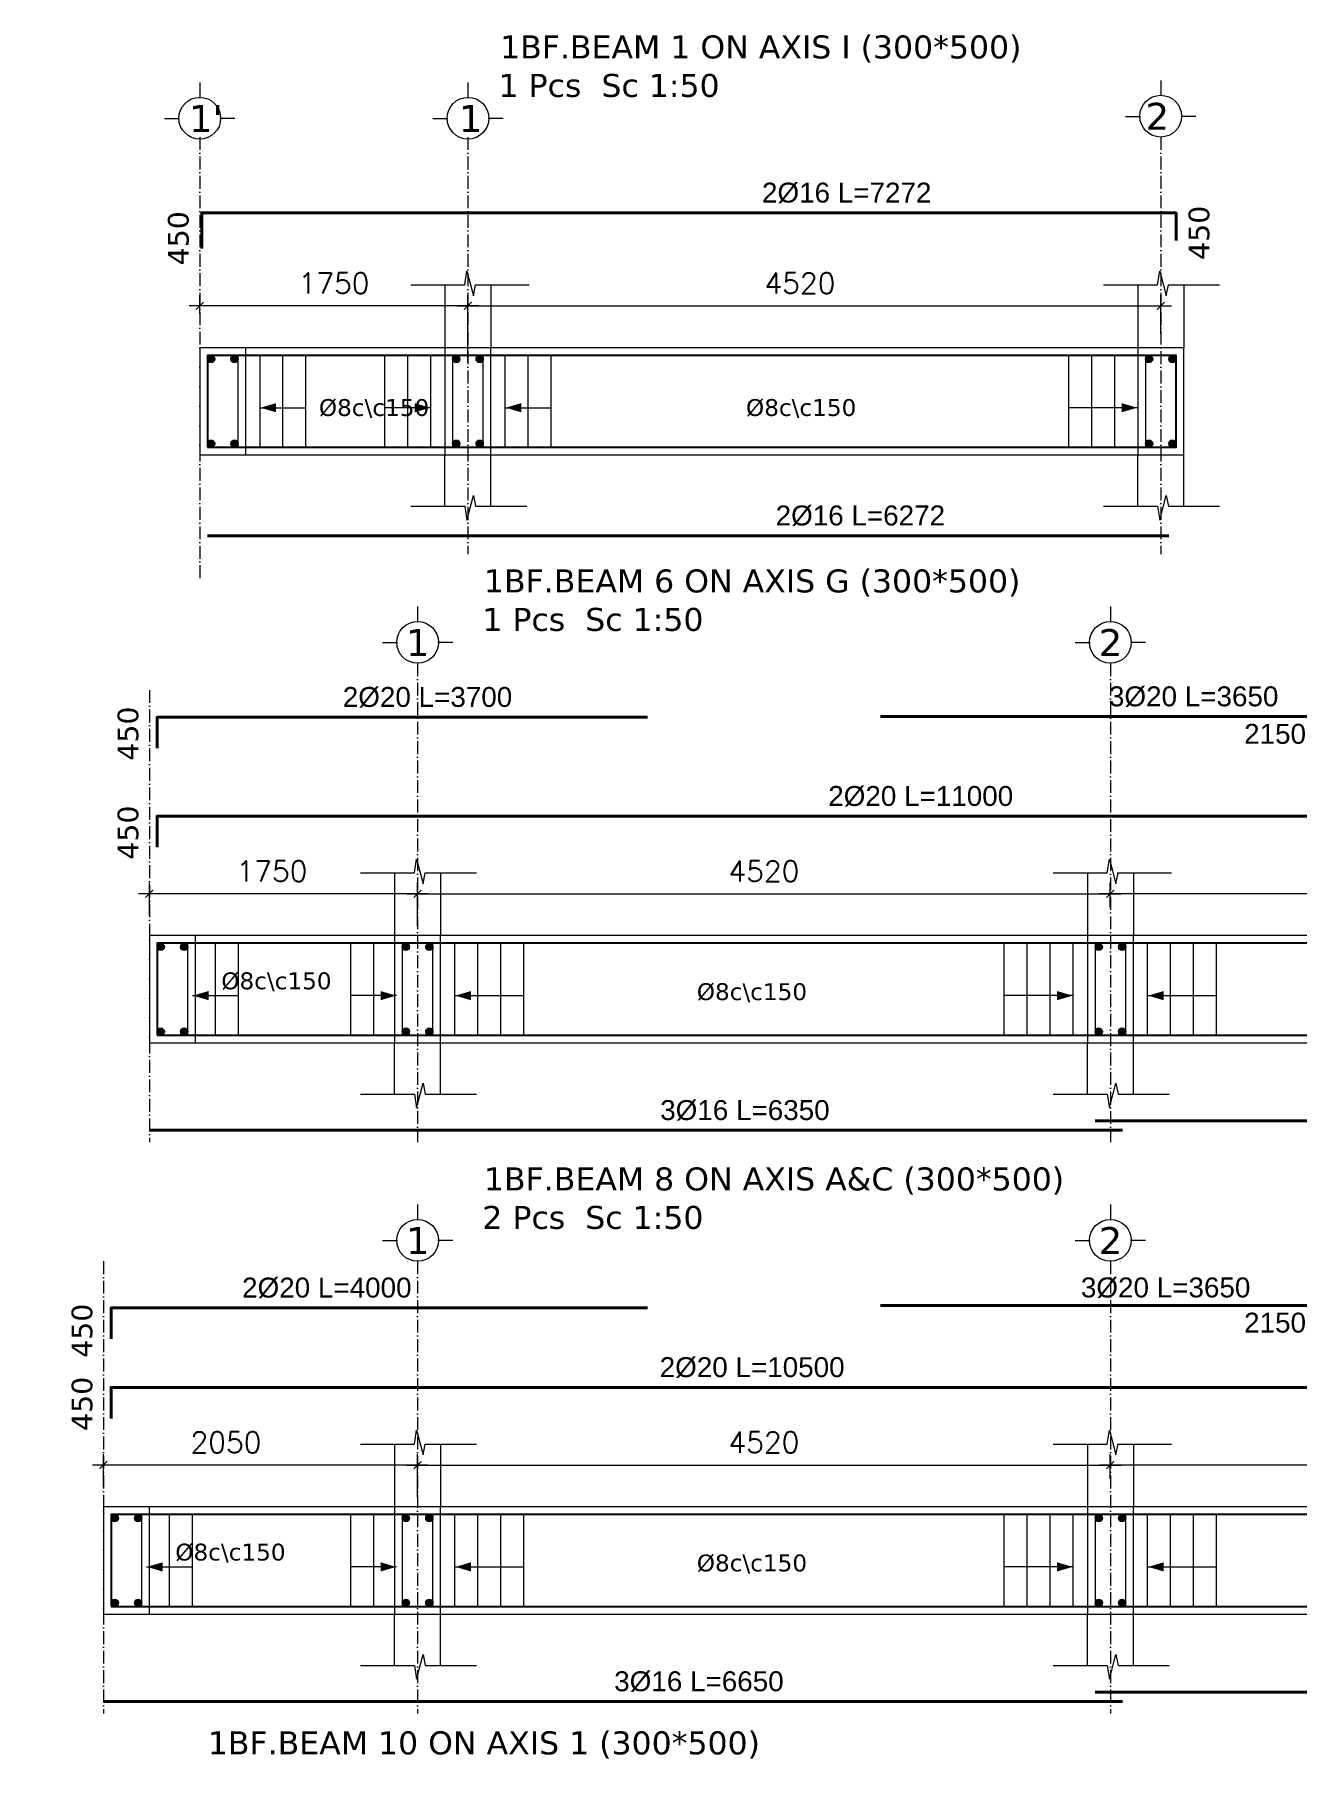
# Model space of a CAD drawing. Header units: inches. Extents: x -17020 to 43805, y -10194 to 123061.
# Drawn here: x -5502 to -4678, y 113195 to 114320 of the extents above; entities that cross this region are included whole.
import ezdxf

# ---------------------------------------------------------------- set-up
doc = ezdxf.new("R2010")
doc.units = ezdxf.units.IN
doc.header["$LTSCALE"] = 0.7
doc.header["$MEASUREMENT"] = 0
doc.linetypes.add('ACAD_ISO10W100', pattern=[18, 12, -3, 0, -3])
doc.layers.get('0').update_dxf_attribs({"lineweight": 13})
doc.layers.get('Defpoints').update_dxf_attribs({"lineweight": 5})
for name, color, linetype, lineweight in [('axis', 254, 'ACAD_ISO10W100', 9), ('BEAM FRAME', 5, 'Continuous', 18), ('COLUMN', 4, 'Continuous', 20), ('elevline', 30, 'Continuous', 20), ('FRAME 070', 5, 'Continuous', 60), ('hatch', 9, 'Continuous', 9), ('renforcment', 141, 'Continuous', 40), ('tex', 3, 'Continuous', 25), ('TEXT', 3, 'Continuous', 25), ('top rein. extension', 50, 'Continuous', 20), ('top renforcment', 7, 'Continuous', 40)]:
    doc.layers.add(name, color=color, linetype=linetype, lineweight=lineweight)
doc.styles.add('100', font='romans.shx', dxfattribs={"height": 13.5})
doc.styles.add('romanc', font='verdana.ttf', dxfattribs={"height": 250})
doc.styles.get("Standard").update_dxf_attribs({"font": 'arial.ttf', "height": 13})
doc.dimstyles.new('100', dxfattribs={"dimtxt": 13.5, "dimasz": 5, "dimexe": 7, "dimexo": 7, "dimgap": 8, "dimtad": 1, "dimdec": 0, "dimlfac": 10, "dimzin": 4, "dimdsep": 46, "dimtxsty": '100', "dimblk": 'ARCHTICK', "dimcen": 0.09, "dimdle": 7, "dimclrd": 1, "dimclre": 8, "dimclrt": 2, "dimadec": 0, "dimazin": 1, "dimtfac": 1, "dimtdec": 0, "dimtix": 1, "dimtofl": 0, "dimtmove": 0, "dimatfit": 3, "dimldrblk": 'ARCHTICK', "dimfxl": 0.18, "dimtolj": 1, "dimtzin": 0, "dimlwd": -1, "dimlwe": -1, "dimarcsym": 0})
doc.dimstyles.get("Standard").update_dxf_attribs({"dimtxt": 13, "dimasz": 5, "dimexe": 0.18, "dimexo": 0.0625, "dimgap": 6, "dimtad": 1, "dimdec": 0, "dimlfac": 10, "dimzin": 0, "dimdsep": 46, "dimtxsty": 'Standard', "dimblk": 'ARCHTICK', "dimcen": 0.09, "dimse1": 1, "dimse2": 1, "dimclrd": 1, "dimclre": 7, "dimclrt": 3, "dimadec": 0, "dimazin": 0, "dimtfac": 1, "dimtdec": 0, "dimtix": 1, "dimtofl": 0, "dimtmove": 0, "dimatfit": 3, "dimldrblk": 'ARCHTICK', "dimfxl": 1, "dimtolj": 1, "dimtzin": 0, "dimarcsym": 0})

# ---------------------------------------------------------------- blocks, each defined once
blk = doc.blocks.new('_ArchTick')
at = {"color": 0, "linetype": 'ByBlock', "lineweight": 0, "const_width": 0.15}
blk.add_lwpolyline([(-0.5, -0.5), (0.5, 0.5)], dxfattribs=at)
blk = doc.blocks.new('*D1493')
at = {"color": 1, "transparency": 16777216}
blk.add_line((-5226.5, 114142.7), (-4760.5, 114142.7), dxfattribs=at)
at = {"color": 8, "transparency": 16777216}
for p, q in [((-5219.5, 114106.1), (-5219.5, 114149.7)), ((-4767.5, 114124.5), (-4767.5, 114149.7))]:
    blk.add_line(p, q, dxfattribs=at)
at = {"layer": 'Defpoints', "color": 0, "transparency": 16777216}
for p in [(-4767.5, 114142.7), (-4767.5, 114117.5), (-5219.5, 114099.1)]:
    blk.add_point(p, dxfattribs=at)
at = {"color": 1, "transparency": 16777216, "xscale": 5, "yscale": 5, "zscale": 5, "rotation": 180}
blk.add_blockref('_ArchTick', (-5219.5, 114142.7), dxfattribs=at)
at = {"color": 1, "transparency": 16777216, "xscale": 5, "yscale": 5, "zscale": 5}
blk.add_blockref('_ArchTick', (-4767.5, 114142.7), dxfattribs=at)
at = {"color": 2, "transparency": 16777216, "insert": (-5002.9, 114157.4), "char_height": 13.5, "attachment_point": 5, "style": '100'}
blk.add_mtext('\\A1;4520', dxfattribs=at)
blk = doc.blocks.new('*D1494')
at = {"layer": 'Defpoints', "color": 0, "transparency": 16777216}
for p in [(-5389.5, 113992.7, -13870.6), (-4762.3, 113992.7, -37318.8), (-4762.3, 113992.7)]:
    blk.add_point(p, dxfattribs=at)
at = {"layer": 'TEXT', "color": 3, "transparency": 16777216, "insert": (-4963.5, 114005.7), "char_height": 13, "attachment_point": 5}
blk.add_mtext('\\A1;2%%C16 L=6272', dxfattribs=at)
blk = doc.blocks.new('*D1495')
at = {"layer": 'Defpoints', "color": 0, "transparency": 16777216}
for p in [(-5439.5, 114203.3, 46.4), (-5439.5, 114203.3), (-4712.3, 114203.3, -440.4)]:
    blk.add_point(p, dxfattribs=at)
at = {"layer": 'TEXT', "color": 3, "transparency": 16777216, "insert": (-4972.4, 114216.3), "char_height": 13, "attachment_point": 5}
blk.add_mtext('\\A1;2%%C16 L=7272', dxfattribs=at)
blk = doc.blocks.new('*D1496')
at = {"color": 1, "transparency": 16777216}
blk.add_line((-5212.5, 114142.7), (-5401.5, 114142.7), dxfattribs=at)
at = {"color": 8, "transparency": 16777216}
for p, q in [((-5394.5, 114137.6), (-5394.5, 114149.7)), ((-5219.5, 114106.1), (-5219.5, 114149.7))]:
    blk.add_line(p, q, dxfattribs=at)
at = {"layer": 'Defpoints', "color": 0, "transparency": 16777216}
for p in [(-5394.5, 114142.7), (-5394.5, 114130.6), (-5219.5, 114099.1)]:
    blk.add_point(p, dxfattribs=at)
at = {"color": 1, "transparency": 16777216, "xscale": 5, "yscale": 5, "zscale": 5, "rotation": 180}
blk.add_blockref('_ArchTick', (-5394.5, 114142.7), dxfattribs=at)
at = {"color": 1, "transparency": 16777216, "xscale": 5, "yscale": 5, "zscale": 5}
blk.add_blockref('_ArchTick', (-5219.5, 114142.7), dxfattribs=at)
at = {"color": 2, "transparency": 16777216, "insert": (-5306.9, 114157.4), "char_height": 13.5, "attachment_point": 5, "style": '100'}
blk.add_mtext('\\A1;1750', dxfattribs=at)
blk = doc.blocks.new('*D1497')
at = {"layer": 'Defpoints', "color": 0, "transparency": 16777216}
for p in [(-5472.4, 113809.7, -218.4), (-5472.4, 113809.7), (-4372.4, 113809.7, -167.8)]:
    blk.add_point(p, dxfattribs=at)
at = {"layer": 'TEXT', "color": 3, "transparency": 16777216, "insert": (-4924.1, 113822.7), "char_height": 13, "attachment_point": 5}
blk.add_mtext('\\A1;2%%C20 L=11000', dxfattribs=at)
blk = doc.blocks.new('*D1500')
at = {"color": 1, "transparency": 16777216}
blk.add_line((-4153.4, 113759.2), (-4807.4, 113759.2), dxfattribs=at)
at = {"color": 8, "transparency": 16777216}
for p, q in [((-4800.4, 113750.2), (-4800.4, 113766.2)), ((-4160.4, 113752.6), (-4160.4, 113766.2))]:
    blk.add_line(p, q, dxfattribs=at)
at = {"layer": 'Defpoints', "color": 0, "transparency": 16777216}
for p in [(-4800.4, 113759.2), (-4800.4, 113743.2), (-4160.4, 113745.6)]:
    blk.add_point(p, dxfattribs=at)
at = {"color": 1, "transparency": 16777216, "xscale": 5, "yscale": 5, "zscale": 5, "rotation": 180}
blk.add_blockref('_ArchTick', (-4800.4, 113759.2), dxfattribs=at)
at = {"color": 1, "transparency": 16777216, "xscale": 5, "yscale": 5, "zscale": 5}
blk.add_blockref('_ArchTick', (-4160.4, 113759.2), dxfattribs=at)
at = {"color": 2, "transparency": 16777216, "insert": (-4480.4, 113773.9), "char_height": 13.5, "attachment_point": 5, "style": '100'}
blk.add_mtext('\\A1;6400', dxfattribs=at)
blk = doc.blocks.new('*D1501')
at = {"color": 1, "transparency": 16777216}
blk.add_line((-5259.4, 113759.2), (-4793.4, 113759.2), dxfattribs=at)
at = {"color": 8, "transparency": 16777216}
for p, q in [((-5252.4, 113738), (-5252.4, 113766.2)), ((-4800.4, 113750.2), (-4800.4, 113766.2))]:
    blk.add_line(p, q, dxfattribs=at)
at = {"layer": 'Defpoints', "color": 0, "transparency": 16777216}
for p in [(-4800.4, 113759.2), (-4800.4, 113743.2), (-5252.4, 113731)]:
    blk.add_point(p, dxfattribs=at)
at = {"color": 1, "transparency": 16777216, "xscale": 5, "yscale": 5, "zscale": 5, "rotation": 180}
blk.add_blockref('_ArchTick', (-5252.4, 113759.2), dxfattribs=at)
at = {"color": 1, "transparency": 16777216, "xscale": 5, "yscale": 5, "zscale": 5}
blk.add_blockref('_ArchTick', (-4800.4, 113759.2), dxfattribs=at)
at = {"color": 2, "transparency": 16777216, "insert": (-5026.4, 113773.9), "char_height": 13.5, "attachment_point": 5, "style": '100'}
blk.add_mtext('\\A1;4520', dxfattribs=at)
blk = doc.blocks.new('*D1502')
at = {"layer": 'Defpoints', "color": 0, "transparency": 16777216}
for p in [(-5427.4, 113604.8, -13652.7), (-4792.4, 113604.8, -37100.9), (-4792.4, 113604.8)]:
    blk.add_point(p, dxfattribs=at)
at = {"layer": 'TEXT', "color": 3, "transparency": 16777216, "insert": (-5038.8, 113617.8), "char_height": 13, "attachment_point": 5}
blk.add_mtext('\\A1;3%%C16 L=6350', dxfattribs=at)
blk = doc.blocks.new('*D1503')
at = {"layer": 'Defpoints', "color": 0, "transparency": 16777216}
for p in [(-4810.4, 113611, -13652.7), (-4150.4, 113611, -37100.9), (-4150.4, 113611)]:
    blk.add_point(p, dxfattribs=at)
at = {"layer": 'TEXT', "color": 3, "transparency": 16777216, "insert": (-4463, 113624), "char_height": 13, "attachment_point": 5}
blk.add_mtext('\\A1;3%%C16 L=6600', dxfattribs=at)
blk = doc.blocks.new('*D1505')
at = {"color": 1, "transparency": 16777216}
blk.add_line((-5245.4, 113759.2), (-5434.4, 113759.2), dxfattribs=at)
at = {"color": 8, "transparency": 16777216}
for p, q in [((-5427.4, 113744.8), (-5427.4, 113766.2)), ((-5252.4, 113738), (-5252.4, 113766.2))]:
    blk.add_line(p, q, dxfattribs=at)
at = {"layer": 'Defpoints', "color": 0, "transparency": 16777216}
for p in [(-5427.4, 113759.2), (-5427.4, 113737.8), (-5252.4, 113731)]:
    blk.add_point(p, dxfattribs=at)
at = {"color": 1, "transparency": 16777216, "xscale": 5, "yscale": 5, "zscale": 5, "rotation": 180}
blk.add_blockref('_ArchTick', (-5427.4, 113759.2), dxfattribs=at)
at = {"color": 1, "transparency": 16777216, "xscale": 5, "yscale": 5, "zscale": 5}
blk.add_blockref('_ArchTick', (-5252.4, 113759.2), dxfattribs=at)
at = {"color": 2, "transparency": 16777216, "insert": (-5347.4, 113773.9), "char_height": 13.5, "attachment_point": 5, "style": '100'}
blk.add_mtext('\\A1;1750', dxfattribs=at)
blk = doc.blocks.new('*D1508')
at = {"layer": 'Defpoints', "color": 0, "transparency": 16777216}
for p in [(-4950.4, 113874.7, -203.1), (-4950.4, 113874.7), (-4585.4, 113874.7, -189.9)]:
    blk.add_point(p, dxfattribs=at)
at = {"layer": 'TEXT', "color": 3, "transparency": 16777216, "insert": (-4746, 113887.7), "char_height": 13, "attachment_point": 5}
blk.add_mtext('\\A1;3%%C20 L=3650', dxfattribs=at)
blk = doc.blocks.new('*D1509')
at = {"layer": 'Defpoints', "color": 0, "transparency": 16777216}
for p in [(-4800.4, 113873.2), (-4585.4, 113873.2), (-4585.4, 113850.8)]:
    blk.add_point(p, dxfattribs=at)
at = {"layer": 'TEXT', "color": 3, "transparency": 16777216, "insert": (-4692.9, 113863.4), "char_height": 13, "attachment_point": 5}
blk.add_mtext('\\A1;2150', dxfattribs=at)
blk = doc.blocks.new('*D1514')
at = {"layer": 'Defpoints', "color": 0, "transparency": 16777216}
for p in [(-5472.4, 113874.3, -218.4), (-5472.4, 113874.3), (-5102.4, 113874.3, -200.8)]:
    blk.add_point(p, dxfattribs=at)
at = {"layer": 'TEXT', "color": 3, "transparency": 16777216, "insert": (-5245.9, 113887.3), "char_height": 13, "attachment_point": 5}
blk.add_mtext('\\A1;2%%C20 L=3700', dxfattribs=at)
blk = doc.blocks.new('*D1526')
at = {"layer": 'Defpoints', "color": 0, "transparency": 16777216}
for p in [(-5502.4, 113437.1, -218.4), (-5502.4, 113437.1), (-4452.4, 113437.1, -167.8)]:
    blk.add_point(p, dxfattribs=at)
at = {"layer": 'TEXT', "color": 3, "transparency": 16777216, "insert": (-5034.1, 113450.1), "char_height": 13, "attachment_point": 5}
blk.add_mtext('\\A1;2%%C20 L=10500', dxfattribs=at)
blk = doc.blocks.new('*D1529')
at = {"color": 8, "transparency": 16777216}
for p, q in [((-4800.4, 113377.6), (-4800.4, 113393.5)), ((-4160.4, 113379.9), (-4160.4, 113393.5))]:
    blk.add_line(p, q, dxfattribs=at)
at = {"color": 1, "transparency": 16777216}
blk.add_line((-4153.4, 113386.5), (-4807.4, 113386.5), dxfattribs=at)
at = {"layer": 'Defpoints', "color": 0, "transparency": 16777216}
for p in [(-4800.4, 113386.5), (-4800.4, 113370.6), (-4160.4, 113372.9)]:
    blk.add_point(p, dxfattribs=at)
at = {"color": 1, "transparency": 16777216, "xscale": 5, "yscale": 5, "zscale": 5, "rotation": 180}
blk.add_blockref('_ArchTick', (-4800.4, 113386.5), dxfattribs=at)
at = {"color": 1, "transparency": 16777216, "xscale": 5, "yscale": 5, "zscale": 5}
blk.add_blockref('_ArchTick', (-4160.4, 113386.5), dxfattribs=at)
at = {"color": 2, "transparency": 16777216, "insert": (-4480.4, 113401.3), "char_height": 13.5, "attachment_point": 5, "style": '100'}
blk.add_mtext('\\A1;6400', dxfattribs=at)
blk = doc.blocks.new('*D1530')
at = {"color": 8, "transparency": 16777216}
for p, q in [((-5252.4, 113365.3), (-5252.4, 113393.5)), ((-4800.4, 113377.6), (-4800.4, 113393.5))]:
    blk.add_line(p, q, dxfattribs=at)
at = {"color": 1, "transparency": 16777216}
blk.add_line((-5259.4, 113386.5), (-4793.4, 113386.5), dxfattribs=at)
at = {"layer": 'Defpoints', "color": 0, "transparency": 16777216}
for p in [(-4800.4, 113386.5), (-4800.4, 113370.6), (-5252.4, 113358.3)]:
    blk.add_point(p, dxfattribs=at)
at = {"color": 1, "transparency": 16777216, "xscale": 5, "yscale": 5, "zscale": 5, "rotation": 180}
blk.add_blockref('_ArchTick', (-5252.4, 113386.5), dxfattribs=at)
at = {"color": 1, "transparency": 16777216, "xscale": 5, "yscale": 5, "zscale": 5}
blk.add_blockref('_ArchTick', (-4800.4, 113386.5), dxfattribs=at)
at = {"color": 2, "transparency": 16777216, "insert": (-5026.4, 113401.3), "char_height": 13.5, "attachment_point": 5, "style": '100'}
blk.add_mtext('\\A1;4520', dxfattribs=at)
blk = doc.blocks.new('*D1531')
at = {"layer": 'Defpoints', "color": 0, "transparency": 16777216}
for p in [(-5502.4, 113489, -218.4), (-5502.4, 113489), (-5102.4, 113489, -209.5)]:
    blk.add_point(p, dxfattribs=at)
at = {"layer": 'TEXT', "color": 3, "transparency": 16777216, "insert": (-5311.6, 113502), "char_height": 13, "attachment_point": 5}
blk.add_mtext('\\A1;2%%C20 L=4000', dxfattribs=at)
blk = doc.blocks.new('*D1532')
at = {"layer": 'Defpoints', "color": 0, "transparency": 16777216}
for p in [(-5457.4, 113232.2, -13652.7), (-4792.4, 113232.2, -37100.9), (-4792.4, 113232.2)]:
    blk.add_point(p, dxfattribs=at)
at = {"layer": 'TEXT', "color": 3, "transparency": 16777216, "insert": (-5068.8, 113245.2), "char_height": 13, "attachment_point": 5}
blk.add_mtext('\\A1;3%%C16 L=6650', dxfattribs=at)
blk = doc.blocks.new('*D1533')
at = {"layer": 'Defpoints', "color": 0, "transparency": 16777216}
for p in [(-4810.4, 113238.3, -13652.7), (-4150.4, 113238.3, -37100.9), (-4150.4, 113238.3)]:
    blk.add_point(p, dxfattribs=at)
at = {"layer": 'TEXT', "color": 3, "transparency": 16777216, "insert": (-4463, 113251.3), "char_height": 13, "attachment_point": 5}
blk.add_mtext('\\A1;3%%C20 L=6600', dxfattribs=at)
blk = doc.blocks.new('*D1534')
at = {"color": 8, "transparency": 16777216}
for p, q in [((-5457.4, 113372.1), (-5457.4, 113393.5)), ((-5252.4, 113365.3), (-5252.4, 113393.5))]:
    blk.add_line(p, q, dxfattribs=at)
at = {"color": 1, "transparency": 16777216}
blk.add_line((-5245.4, 113386.5), (-5464.4, 113386.5), dxfattribs=at)
at = {"layer": 'Defpoints', "color": 0, "transparency": 16777216}
for p in [(-5457.4, 113386.5), (-5457.4, 113365.1), (-5252.4, 113358.3)]:
    blk.add_point(p, dxfattribs=at)
at = {"color": 1, "transparency": 16777216, "xscale": 5, "yscale": 5, "zscale": 5, "rotation": 180}
blk.add_blockref('_ArchTick', (-5457.4, 113386.5), dxfattribs=at)
at = {"color": 1, "transparency": 16777216, "xscale": 5, "yscale": 5, "zscale": 5}
blk.add_blockref('_ArchTick', (-5252.4, 113386.5), dxfattribs=at)
at = {"color": 2, "transparency": 16777216, "insert": (-5377.4, 113401.3), "char_height": 13.5, "attachment_point": 5, "style": '100'}
blk.add_mtext('\\A1;2050', dxfattribs=at)
blk = doc.blocks.new('*D1538')
at = {"layer": 'Defpoints', "color": 0, "transparency": 16777216}
for p in [(-4950.4, 113490.7, -203.1), (-4950.4, 113489.1), (-4585.4, 113490.7, -189.9)]:
    blk.add_point(p, dxfattribs=at)
at = {"layer": 'TEXT', "color": 3, "transparency": 16777216, "insert": (-4764.3, 113502.1), "char_height": 13, "attachment_point": 5}
blk.add_mtext('\\A1;3%%C20 L=3650', dxfattribs=at)
blk = doc.blocks.new('*D1539')
at = {"layer": 'Defpoints', "color": 0, "transparency": 16777216}
for p in [(-4800.4, 113489.1), (-4585.4, 113489.1), (-4585.4, 113466.7)]:
    blk.add_point(p, dxfattribs=at)
at = {"layer": 'TEXT', "color": 3, "transparency": 16777216, "insert": (-4692.9, 113479.3), "char_height": 13, "attachment_point": 5}
blk.add_mtext('\\A1;2150', dxfattribs=at)

msp = doc.modelspace()

# ---------------------------------------------------------------- hatches: boundary and pattern name
at = {"layer": 'elevline'}
for points in [[(-5384.75, 114108, 1), (-5389.5, 114108, 1)], [(-5374.26, 114108, -1), (-5369.5, 114108, -1)], [(-5224.75, 114108, 1), (-5229.5, 114108, 1)], [(-5214.26, 114108, -1), (-5209.5, 114108, -1)], [(-4772.75, 114108, 1), (-4777.5, 114108, 1)], [(-4762.26, 114108, -1), (-4757.5, 114108, -1)], [(-5384.75, 114052.76, -1), (-5389.5, 114052.76, -1)], [(-5374.26, 114052.76, 1), (-5369.5, 114052.76, 1)], [(-5224.75, 114052.76, -1), (-5229.5, 114052.76, -1)], [(-5214.26, 114052.76, 1), (-5209.5, 114052.76, 1)], [(-4772.75, 114052.76, -1), (-4777.5, 114052.76, -1)], [(-4762.26, 114052.76, 1), (-4757.5, 114052.76, 1)], [(-5417.6, 113724.48, 1), (-5422.35, 113724.48, 1)], [(-5407.11, 113724.48, -1), (-5402.35, 113724.48, -1)], [(-5257.6, 113724.48, 1), (-5262.35, 113724.48, 1)], [(-5247.11, 113724.48, -1), (-5242.35, 113724.48, -1)], [(-4805.6, 113724.48, 1), (-4810.35, 113724.48, 1)], [(-4795.11, 113724.48, -1), (-4790.35, 113724.48, -1)], [(-5417.6, 113669.24, -1), (-5422.35, 113669.24, -1)], [(-5407.11, 113669.24, 1), (-5402.35, 113669.24, 1)], [(-5257.6, 113669.24, -1), (-5262.35, 113669.24, -1)], [(-5247.11, 113669.24, 1), (-5242.35, 113669.24, 1)], [(-4805.6, 113669.24, -1), (-4810.35, 113669.24, -1)], [(-4795.11, 113669.24, 1), (-4790.35, 113669.24, 1)], [(-5447.6, 113351.83, 1), (-5452.35, 113351.83, 1)], [(-5437.11, 113351.83, -1), (-5432.35, 113351.83, -1)], [(-5257.6, 113351.83, 1), (-5262.35, 113351.83, 1)], [(-5247.11, 113351.83, -1), (-5242.35, 113351.83, -1)], [(-4805.6, 113351.83, 1), (-4810.35, 113351.83, 1)], [(-4795.11, 113351.83, -1), (-4790.35, 113351.83, -1)], [(-5447.6, 113296.59, -1), (-5452.35, 113296.59, -1)], [(-5437.11, 113296.59, 1), (-5432.35, 113296.59, 1)], [(-5257.6, 113296.59, -1), (-5262.35, 113296.59, -1)], [(-5247.11, 113296.59, 1), (-5242.35, 113296.59, 1)], [(-4805.6, 113296.59, -1), (-4810.35, 113296.59, -1)], [(-4795.11, 113296.59, 1), (-4790.35, 113296.59, 1)]]:
    msp.add_hatch(color=256, dxfattribs=at).paths.add_polyline_path(points)

# ---------------------------------------------------------------- linework, layer by layer
at = {"layer": 'axis'}
for p, q in [((-5394.5, 114252.81, -217.91), (-5394.5, 113963.58, -435.81)), ((-5219.5, 114252.81, -217.91), (-5219.5, 113980.64, -217.91)), ((-4767.5, 114252.81, -217.91), (-4767.5, 113980.64, -217.91)), ((-5252.35, 113909.51), (-5252.35, 113597.12)), ((-4800.35, 113909.51), (-4800.35, 113597.12)), ((-4800.35, 113909.51), (-4800.35, 113597.12)), ((-5427.35, 113892.05), (-5427.35, 113597.12)), ((-5457.35, 113519.4, -217.91), (-5457.35, 113224.47, -217.91)), ((-5252.35, 113519.4, -217.91), (-5252.35, 113224.47, -217.91)), ((-4800.35, 113519.4, -217.91), (-4800.35, 113224.47, -217.91)), ((-4800.35, 113519.4, -217.91), (-4800.35, 113224.47, -217.91))]:
    msp.add_line(p, q, dxfattribs=at)
at = {"layer": 'BEAM FRAME'}
for points in [[(-5394.5, 114045.38), (-4752.5, 114045.38), (-4752.5, 114115.38), (-5394.5, 114115.38)], [(-5457.35, 113289.21), (-3693.35, 113289.21), (-3693.35, 113359.21), (-5457.35, 113359.21)]]:
    msp.add_lwpolyline(points, close=True, dxfattribs=at)
at = {"layer": 'BEAM FRAME', "elevation": 217.91}
msp.add_lwpolyline([(-5427.35, 113661.86), (-3278.32, 113661.86), (-3278.32, 113731.86), (-5427.35, 113731.86)], close=True, dxfattribs=at)
at = {"layer": 'COLUMN', "lineweight": 20}
for p, q in [((-5234.5, 114156.3), (-5234.5, 114115.38)), ((-5204.5, 114156.3), (-5204.5, 114115.38)), ((-4782.5, 114156.3), (-4782.5, 114115.38)), ((-4752.5, 114156.3), (-4752.5, 114115.38)), ((-5234.5, 114011.95), (-5234.5, 114045.38)), ((-5204.5, 114011.95), (-5204.5, 114045.38)), ((-4782.5, 114011.95), (-4782.5, 114045.38)), ((-4752.5, 114011.95), (-4752.5, 114045.38)), ((-5267.35, 113772.78, 217.91), (-5267.35, 113731.86, 217.91)), ((-5237.35, 113772.78, 217.91), (-5237.35, 113731.86, 217.91)), ((-4815.35, 113772.78, 217.91), (-4815.35, 113731.86, 217.91)), ((-4785.35, 113772.78, 217.91), (-4785.35, 113731.86, 217.91)), ((-5267.35, 113628.43, 217.91), (-5267.35, 113661.86, 217.91)), ((-5237.35, 113628.43, 217.91), (-5237.35, 113661.86, 217.91)), ((-4815.35, 113628.43, 217.91), (-4815.35, 113661.86, 217.91)), ((-4785.35, 113628.43, 217.91), (-4785.35, 113661.86, 217.91)), ((-5267.35, 113400.14), (-5267.35, 113359.21)), ((-5237.35, 113400.14), (-5237.35, 113359.21)), ((-4815.35, 113400.14), (-4815.35, 113359.21)), ((-4785.35, 113400.14), (-4785.35, 113359.21)), ((-5267.35, 113255.79), (-5267.35, 113289.21)), ((-5237.35, 113255.79), (-5237.35, 113289.21)), ((-4815.35, 113255.79), (-4815.35, 113289.21)), ((-4785.35, 113255.79), (-4785.35, 113289.21))]:
    msp.add_line(p, q, dxfattribs=at)
at = {"layer": 'elevline'}
for p, q in [((-5355.19, 114050.38, -435.81), (-5355.19, 114110.38, -435.81)), ((-5340.23, 114050.38, -435.81), (-5340.23, 114110.38, -435.81)), ((-5325.23, 114050.38, -435.81), (-5325.23, 114110.38, -435.81)), ((-5273.78, 114050.38, -217.91), (-5273.78, 114110.38, -217.91)), ((-5258.78, 114050.38, -217.91), (-5258.78, 114110.38, -217.91)), ((-5243.82, 114050.38, -217.91), (-5243.82, 114110.38, -217.91)), ((-5195.19, 114050.38, -217.91), (-5195.19, 114110.38, -217.91)), ((-5180.23, 114050.38, -217.91), (-5180.23, 114110.38, -217.91)), ((-5165.23, 114050.38, -217.91), (-5165.23, 114110.38, -217.91)), ((-4827.5, 114050.38, -217.91), (-4827.5, 114110.38, -217.91)), ((-4812.5, 114050.38, -217.91), (-4812.5, 114110.38, -217.91)), ((-4797.5, 114050.38, -217.91), (-4797.5, 114110.38, -217.91)), ((-5384.27, 113666.86), (-5384.27, 113726.86)), ((-5369.27, 113666.86), (-5369.27, 113726.86)), ((-5296.01, 113666.86), (-5296.01, 113726.86)), ((-5281.01, 113666.86), (-5281.01, 113726.86)), ((-5228.04, 113666.86), (-5228.04, 113726.86)), ((-5213.08, 113666.86), (-5213.08, 113726.86)), ((-5198.08, 113666.86), (-5198.08, 113726.86)), ((-5183.08, 113666.86), (-5183.08, 113726.86)), ((-4869.62, 113666.86), (-4869.62, 113726.86)), ((-4854.62, 113666.86), (-4854.62, 113726.86)), ((-4839.62, 113666.86), (-4839.62, 113726.86)), ((-4824.67, 113666.86), (-4824.67, 113726.86)), ((-4776.04, 113666.86), (-4776.04, 113726.86)), ((-4761.08, 113666.86), (-4761.08, 113726.86)), ((-4746.08, 113666.86), (-4746.08, 113726.86)), ((-4731.08, 113666.86), (-4731.08, 113726.86)), ((-5414.27, 113294.21, -217.91), (-5414.27, 113354.21, -217.91)), ((-5399.27, 113294.21, -217.91), (-5399.27, 113354.21, -217.91)), ((-5296.01, 113294.21, -217.91), (-5296.01, 113354.21, -217.91)), ((-5281.01, 113294.21, -217.91), (-5281.01, 113354.21, -217.91)), ((-5228.04, 113294.21, -217.91), (-5228.04, 113354.21, -217.91)), ((-5213.08, 113294.21, -217.91), (-5213.08, 113354.21, -217.91)), ((-5198.08, 113294.21, -217.91), (-5198.08, 113354.21, -217.91)), ((-5183.08, 113294.21, -217.91), (-5183.08, 113354.21, -217.91)), ((-4869.62, 113294.21, -217.91), (-4869.62, 113354.21, -217.91)), ((-4854.62, 113294.21, -217.91), (-4854.62, 113354.21, -217.91)), ((-4839.62, 113294.21, -217.91), (-4839.62, 113354.21, -217.91)), ((-4824.67, 113294.21, -217.91), (-4824.67, 113354.21, -217.91)), ((-4776.04, 113294.21, -217.91), (-4776.04, 113354.21, -217.91)), ((-4761.08, 113294.21, -217.91), (-4761.08, 113354.21, -217.91)), ((-4746.08, 113294.21, -217.91), (-4746.08, 113354.21, -217.91)), ((-4731.08, 113294.21, -217.91), (-4731.08, 113354.21, -217.91))]:
    msp.add_line(p, q, dxfattribs=at)
for centre in [(-5387.13, 114108, -435.81), (-5371.88, 114108, -435.81), (-5227.13, 114108, -217.91), (-5211.88, 114108, -217.91), (-4775.13, 114108, -217.91), (-4759.88, 114108, -217.91), (-5387.13, 114052.76, -435.81), (-5371.88, 114052.76, -435.81), (-5227.13, 114052.76, -217.91), (-5211.88, 114052.76, -217.91), (-4775.13, 114052.76, -217.91), (-4759.88, 114052.76, -217.91), (-5419.98, 113724.48), (-5404.73, 113724.48), (-5259.98, 113724.48), (-5244.73, 113724.48), (-4807.98, 113724.48), (-4792.73, 113724.48), (-5419.98, 113669.24), (-5404.73, 113669.24), (-5259.98, 113669.24), (-5244.73, 113669.24), (-4807.98, 113669.24), (-4792.73, 113669.24), (-5449.98, 113351.83, -217.91), (-5434.73, 113351.83, -217.91), (-5259.98, 113351.83, -217.91), (-5244.73, 113351.83, -217.91), (-4807.98, 113351.83, -217.91), (-4792.73, 113351.83, -217.91), (-5449.98, 113296.59, -217.91), (-5434.73, 113296.59, -217.91), (-5259.98, 113296.59, -217.91), (-5244.73, 113296.59, -217.91), (-4807.98, 113296.59, -217.91), (-4792.73, 113296.59, -217.91)]:
    msp.add_circle(centre, 2.38, dxfattribs=at)
at = {"layer": 'FRAME 070', "lineweight": 20}
for p, q in [((-5221.54, 114156.3), (-5220.19, 114165.31)), ((-5220.19, 114165.31), (-5216, 114149.23)), ((-4769.54, 114156.3), (-4768.19, 114165.31)), ((-4768.19, 114165.31), (-4764, 114149.23)), ((-5256.89, 114156.3), (-5221.54, 114156.3)), ((-5216, 114149.23), (-5214.5, 114156.3)), ((-5214.98, 114156.3), (-5179.62, 114156.3)), ((-4804.89, 114156.3), (-4769.54, 114156.3)), ((-4764, 114149.23), (-4762.5, 114156.3)), ((-4762.5, 114156.3), (-4729.11, 114156.3)), ((-5220.19, 114002.95), (-5216, 114019.03)), ((-5216, 114019.03), (-5214.5, 114011.95)), ((-4768.19, 114002.95), (-4764, 114019.03)), ((-4764, 114019.03), (-4762.5, 114011.95)), ((-5256.89, 114011.95), (-5221.54, 114011.95)), ((-5221.54, 114011.95), (-5220.19, 114002.95)), ((-5214.5, 114011.95), (-5181.11, 114011.95)), ((-4804.89, 114011.95), (-4769.54, 114011.95)), ((-4769.54, 114011.95), (-4768.19, 114002.95)), ((-4762.5, 114011.95), (-4729.11, 114011.95)), ((-5254.39, 113772.78, 217.91), (-5253.04, 113781.79, 217.91)), ((-5253.04, 113781.79, 217.91), (-5248.85, 113765.71, 217.91)), ((-4802.39, 113772.78, 217.91), (-4801.04, 113781.79, 217.91)), ((-4801.04, 113781.79, 217.91), (-4796.85, 113765.71, 217.91)), ((-5289.74, 113772.78, 217.91), (-5254.39, 113772.78, 217.91)), ((-5248.85, 113765.71, 217.91), (-5247.35, 113772.78, 217.91)), ((-5247.35, 113772.78, 217.91), (-5213.96, 113772.78, 217.91)), ((-4837.74, 113772.78, 217.91), (-4802.39, 113772.78, 217.91)), ((-4796.85, 113765.71, 217.91), (-4795.35, 113772.78, 217.91)), ((-4795.83, 113772.78, 217.91), (-4760.47, 113772.78, 217.91)), ((-5253.04, 113619.43, 217.91), (-5248.85, 113635.51, 217.91)), ((-5248.85, 113635.51, 217.91), (-5247.35, 113628.43, 217.91)), ((-4801.04, 113619.43, 217.91), (-4796.85, 113635.51, 217.91)), ((-4796.85, 113635.51, 217.91), (-4795.35, 113628.43, 217.91)), ((-5289.74, 113628.43, 217.91), (-5254.39, 113628.43, 217.91)), ((-5254.39, 113628.43, 217.91), (-5253.04, 113619.43, 217.91)), ((-5247.35, 113628.43, 217.91), (-5213.96, 113628.43, 217.91)), ((-4837.74, 113628.43, 217.91), (-4802.39, 113628.43, 217.91)), ((-4802.39, 113628.43, 217.91), (-4801.04, 113619.43, 217.91)), ((-4795.35, 113628.43, 217.91), (-4761.96, 113628.43, 217.91)), ((-5289.74, 113400.14), (-5254.39, 113400.14)), ((-5254.39, 113400.14), (-5253.04, 113409.14)), ((-5253.04, 113409.14), (-5248.85, 113393.06)), ((-5248.85, 113393.06), (-5247.35, 113400.14)), ((-5247.35, 113400.14), (-5213.96, 113400.14)), ((-4837.74, 113400.14), (-4802.39, 113400.14)), ((-4802.39, 113400.14), (-4801.04, 113409.14)), ((-4801.04, 113409.14), (-4796.85, 113393.06)), ((-4796.85, 113393.06), (-4795.35, 113400.14)), ((-4795.83, 113400.14), (-4760.47, 113400.14)), ((-5289.74, 113255.79), (-5254.39, 113255.79)), ((-5254.39, 113255.79), (-5253.04, 113246.79)), ((-5253.04, 113246.79), (-5248.85, 113262.86)), ((-5248.85, 113262.86), (-5247.35, 113255.79)), ((-5247.35, 113255.79), (-5213.96, 113255.79)), ((-4837.74, 113255.79), (-4802.39, 113255.79)), ((-4802.39, 113255.79), (-4801.04, 113246.79)), ((-4801.04, 113246.79), (-4796.85, 113262.86)), ((-4796.85, 113262.86), (-4795.35, 113255.79)), ((-4795.35, 113255.79), (-4761.96, 113255.79))]:
    msp.add_line(p, q, dxfattribs=at)
at = {"layer": 'FRAME 070', "lineweight": 15}
for points, elevation in [([(-5394.5, 114045.38), (-5364.5, 114045.38), (-5364.5, 114115.38), (-5394.5, 114115.38)], -435.81), ([(-5234.5, 114045.38), (-5204.5, 114045.38), (-5204.5, 114115.38), (-5234.5, 114115.38)], -217.91), ([(-4782.5, 114045.38), (-4752.5, 114045.38), (-4752.5, 114115.38), (-4782.5, 114115.38)], -217.91), ([(-5457.35, 113289.21), (-5427.35, 113289.21), (-5427.35, 113359.21), (-5457.35, 113359.21)], -217.91), ([(-5267.35, 113289.21), (-5237.35, 113289.21), (-5237.35, 113359.21), (-5267.35, 113359.21)], -217.91), ([(-4815.35, 113289.21), (-4785.35, 113289.21), (-4785.35, 113359.21), (-4815.35, 113359.21)], -217.91)]:
    msp.add_lwpolyline(points, close=True, dxfattribs=dict(at, elevation=elevation))
for points in [[(-5427.35, 113661.86), (-5397.35, 113661.86), (-5397.35, 113731.86), (-5427.35, 113731.86)], [(-5267.35, 113661.86), (-5237.35, 113661.86), (-5237.35, 113731.86), (-5267.35, 113731.86)], [(-4815.35, 113661.86), (-4785.35, 113661.86), (-4785.35, 113731.86), (-4815.35, 113731.86)]]:
    msp.add_lwpolyline(points, close=True, dxfattribs=at)
at = {"layer": 'hatch'}
for p, q in [((-5394.5, 114288.42, -217.91), (-5394.5, 114278.68, -217.91)), ((-5219.5, 114288.42, -217.91), (-5219.5, 114278.68, -217.91)), ((-4767.5, 114289.78, -217.91), (-4767.5, 114280.05, -217.91)), ((-5417.43, 114264.94, -217.91), (-5407.69, 114264.94, -217.91)), ((-5371.58, 114264.94, -217.91), (-5381.32, 114264.94, -217.91)), ((-5242.43, 114264.94, -217.91), (-5232.69, 114264.94, -217.91)), ((-5196.58, 114264.94, -217.91), (-5206.32, 114264.94, -217.91)), ((-4790.43, 114266.3, -217.91), (-4780.69, 114266.3, -217.91)), ((-4744.58, 114266.3, -217.91), (-4754.32, 114266.3, -217.91)), ((-5252.35, 113946.48), (-5252.35, 113936.75)), ((-4800.35, 113946.48), (-4800.35, 113936.75)), ((-5275.28, 113923), (-5265.54, 113923)), ((-5229.43, 113923), (-5239.16, 113923)), ((-4823.28, 113923), (-4813.54, 113923)), ((-4777.43, 113923), (-4787.16, 113923)), ((-5252.35, 113556.38, -217.91), (-5252.35, 113546.64, -217.91)), ((-4800.35, 113556.38, -217.91), (-4800.35, 113546.64, -217.91)), ((-5275.28, 113532.9, -217.91), (-5265.54, 113532.9, -217.91)), ((-5229.43, 113532.9, -217.91), (-5239.16, 113532.9, -217.91)), ((-4823.28, 113532.9, -217.91), (-4813.54, 113532.9, -217.91)), ((-4777.43, 113532.9, -217.91), (-4787.16, 113532.9, -217.91))]:
    msp.add_line(p, q, dxfattribs=at)
for centre in [(-5394.5, 114265.06, -217.91), (-5219.5, 114265.06, -217.91), (-4767.5, 114266.43, -217.91), (-5252.35, 113923.13), (-4800.35, 113923.13), (-5252.35, 113533.02, -217.91), (-4800.35, 113533.02, -217.91)]:
    msp.add_circle(centre, 13.62, dxfattribs=at)
at = {"layer": 'renforcment', "lineweight": -2}
for points in [[(-5389.5, 114050.38), (-4757.5, 114050.38), (-4757.5, 114110.38), (-5389.5, 114110.38)], [(-5452.35, 113294.21), (-3698.35, 113294.21), (-3698.35, 113354.21), (-5452.35, 113354.21)]]:
    msp.add_lwpolyline(points, close=True, dxfattribs=at)
at = {"layer": 'renforcment', "lineweight": -2, "elevation": 217.91}
msp.add_lwpolyline([(-5422.35, 113666.86), (-3283.32, 113666.86), (-3283.32, 113726.86), (-5422.35, 113726.86)], close=True, dxfattribs=at)
at = {"layer": 'top rein. extension'}
for p, q in [((-5355.19, 114076.22, -435.81), (-5325.23, 114076.22, -435.81)), ((-5243.82, 114076.22, -217.91), (-5273.78, 114076.22, -217.91)), ((-5195.19, 114076.22, -217.91), (-5165.23, 114076.22, -217.91)), ((-4782.54, 114076.22, -217.91), (-4827.5, 114076.22, -217.91)), ((-5399.23, 113692.7), (-5369.27, 113692.7)), ((-5266.05, 113692.7), (-5296.01, 113692.7)), ((-5228.04, 113692.7), (-5183.08, 113692.7)), ((-4824.67, 113692.7), (-4869.62, 113692.7)), ((-4776.04, 113692.7), (-4731.08, 113692.7)), ((-5429.23, 113320.05, -217.91), (-5399.27, 113320.05, -217.91)), ((-5266.05, 113320.05, -217.91), (-5296.01, 113320.05, -217.91)), ((-5228.04, 113320.05, -217.91), (-5183.08, 113320.05, -217.91)), ((-4824.67, 113320.05, -217.91), (-4869.62, 113320.05, -217.91)), ((-4776.04, 113320.05, -217.91), (-4731.08, 113320.05, -217.91))]:
    msp.add_line(p, q, dxfattribs=at)
for points in [[(-5344.72, 114079.22, -435.81), (-5354.84, 114076.22, -435.81), (-5344.72, 114073.22, -435.81)], [(-5254.29, 114079.22, -217.91), (-5244.16, 114076.22, -217.91), (-5254.29, 114073.22, -217.91)], [(-5184.72, 114079.22, -217.91), (-5194.84, 114076.22, -217.91), (-5184.72, 114073.22, -217.91)], [(-4793.02, 114079.22, -217.91), (-4782.89, 114076.22, -217.91), (-4793.02, 114073.22, -217.91)], [(-5388.75, 113695.7), (-5398.88, 113692.7), (-5388.75, 113689.7)], [(-5276.53, 113695.7), (-5266.4, 113692.7), (-5276.53, 113689.7)], [(-5217.57, 113695.7), (-5227.69, 113692.7), (-5217.57, 113689.7)], [(-4835.14, 113695.7), (-4825.01, 113692.7), (-4835.14, 113689.7)], [(-4765.57, 113695.7), (-4775.69, 113692.7), (-4765.57, 113689.7)], [(-5418.75, 113323.05, -217.91), (-5428.88, 113320.05, -217.91), (-5418.75, 113317.05, -217.91)], [(-5276.53, 113323.05, -217.91), (-5266.4, 113320.05, -217.91), (-5276.53, 113317.05, -217.91)], [(-5217.57, 113323.05, -217.91), (-5227.69, 113320.05, -217.91), (-5217.57, 113317.05, -217.91)], [(-4835.14, 113323.05, -217.91), (-4825.01, 113320.05, -217.91), (-4835.14, 113317.05, -217.91)], [(-4765.57, 113323.05, -217.91), (-4775.69, 113320.05, -217.91), (-4765.57, 113317.05, -217.91)]]:
    msp.add_solid(points, dxfattribs=at)
at = {"layer": 'top renforcment'}
for p, q in [((-4762.3, 113992.72, -435.81), (-5389.5, 113992.72, -435.81)), ((-4792.35, 113604.84), (-5427.35, 113604.84)), ((-4150.35, 113610.98), (-4810.35, 113610.98)), ((-4792.35, 113232.19, -217.91), (-5457.35, 113232.19, -217.91)), ((-4150.35, 113238.34, -217.91), (-4810.35, 113238.34, -217.91))]:
    msp.add_line(p, q, dxfattribs=at)
at = {"layer": 'top renforcment', "elevation": -217.91}
for points in [[(-5393.2, 114179.98), (-5393.2, 114203.25), (-4757.5, 114203.25), (-4757.5, 114185.36)], [(-5452.35, 113468.72), (-5452.35, 113489), (-5102.35, 113489)], [(-4950.35, 113490.66), (-4585.35, 113490.66)], [(-5452.35, 113416.81), (-5452.35, 113437.09), (-4452.38, 113437.09)]]:
    msp.add_lwpolyline(points, dxfattribs=at)
at = {"layer": 'top renforcment', "lineweight": 15}
for points, elevation in [([(-5389.5, 114050.38), (-5369.5, 114050.38), (-5369.5, 114110.38), (-5389.5, 114110.38)], -435.81), ([(-5229.5, 114050.38), (-5209.5, 114050.38), (-5209.5, 114110.38), (-5229.5, 114110.38)], -217.91), ([(-4777.5, 114050.38), (-4757.5, 114050.38), (-4757.5, 114110.38), (-4777.5, 114110.38)], -217.91), ([(-5452.35, 113294.21), (-5432.35, 113294.21), (-5432.35, 113354.21), (-5452.35, 113354.21)], -217.91), ([(-5262.35, 113294.21), (-5242.35, 113294.21), (-5242.35, 113354.21), (-5262.35, 113354.21)], -217.91), ([(-4810.35, 113294.21), (-4790.35, 113294.21), (-4790.35, 113354.21), (-4810.35, 113354.21)], -217.91)]:
    msp.add_lwpolyline(points, close=True, dxfattribs=dict(at, elevation=elevation))
at = {"layer": 'top renforcment'}
for points in [[(-5422.35, 113854.05), (-5422.35, 113874.32), (-5102.35, 113874.32)], [(-4950.35, 113874.75), (-4585.35, 113874.75)], [(-5422.35, 113789.46), (-5422.35, 113809.73), (-4372.38, 113809.73)]]:
    msp.add_lwpolyline(points, dxfattribs=at)
at = {"layer": 'top renforcment', "lineweight": 15}
for points in [[(-5422.35, 113666.86), (-5402.35, 113666.86), (-5402.35, 113726.86), (-5422.35, 113726.86)], [(-5262.35, 113666.86), (-5242.35, 113666.86), (-5242.35, 113726.86), (-5262.35, 113726.86)], [(-4810.35, 113666.86), (-4790.35, 113666.86), (-4790.35, 113726.86), (-4810.35, 113726.86)]]:
    msp.add_lwpolyline(points, close=True, dxfattribs=at)

# ---------------------------------------------------------------- texts
at = {"layer": 'tex', "style": 'romanc'}
for p in [(-5316.76, 114070.85, -33872), (-5038.09, 114070.85, -33654.09), (-5380.47, 113696.86, -33436.19), (-5070.21, 113689.79, -33436.19), (-5410.47, 113324.21, -33654.09), (-5070.21, 113317.14, -33654.09)]:
    msp.add_text('%%C8c\\c150', height=11, dxfattribs=at).set_placement(p)
at = {"layer": 'TEXT', "style": 'romanc'}
for s, height, p in [('1BF.BEAM 1 ON AXIS I (300*500)', 15, (-5198.57, 114304.08, -217.91)), ('1 Pcs  Sc 1:50 ', 15, (-5199.58, 114278.98, -217.91)), ('2', 17.6, (-4777.39, 114257.5, -217.91)), ("1'", 17.6, (-5401.53, 114256.14, -217.91)), ('1', 17.6, (-5225.43, 114256.14, -217.91)), ('1BF.BEAM 6 ON AXIS G (300*500)', 15, (-5209.11, 113955.74)), ('1 Pcs  Sc 1:50 ', 15, (-5210.13, 113930.64)), ('1', 17.6, (-5259.96, 113914.2)), ('2', 17.6, (-4807.96, 113914.2)), ('1BF.BEAM 8 ON AXIS A&C (300*500)', 15, (-5209.11, 113565.64, -217.91)), ('2 Pcs  Sc 1:50 ', 15, (-5210.13, 113540.54, -217.91)), ('1', 17.6, (-5259.96, 113524.1, -217.91)), ('2', 17.6, (-4807.96, 113524.1, -217.91)), ('1BF.BEAM 10 ON AXIS 1 (300*500)', 15, (-5389.28, 113197.76, -217.91))]:
    msp.add_text(s, height=height, dxfattribs=at).set_placement(p)
for p in [(-5401.79, 114169.1, -73175.05), (-4735.83, 114172.65, -73610.86), (-5434.64, 113845.96, -72739.24), (-5434.64, 113781.37, -72739.24), (-5464.64, 113456.42, -72957.14), (-5464.64, 113408.73, -72957.14)]:
    msp.add_text('450', height=13.5, rotation=90, dxfattribs=at).set_placement(p)

# ---------------------------------------------------------------- dimensions: what is measured, and where the dimension line sits
for base, p1, p2, picture, middle in [((-5394.5, 114142.67, -217.91), (-5219.5, 114099.12, -217.91), (-5394.5, 114130.59, -217.91), '*D1496', (-5306.89, 114142.67, -217.91)), ((-5427.35, 113759.15), (-5252.35, 113730.96), (-5427.35, 113737.78), '*D1505', (-5347.35, 113759.15)), ((-4800.35, 113759.15), (-4160.35, 113745.56), (-4800.35, 113743.24), '*D1500', (-4480.35, 113759.15)), ((-5457.35, 113386.51, -217.91), (-5252.35, 113358.32, -217.91), (-5457.35, 113365.13, -217.91), '*D1534', (-5377.35, 113386.51, -217.91)), ((-4800.35, 113386.51, -217.91), (-4160.35, 113372.92, -217.91), (-4800.35, 113370.6, -217.91), '*D1529', (-4480.35, 113386.51, -217.91))]:
    dim = msp.add_linear_dim(base=base, p1=p1, p2=p2, angle=180, dimstyle='100')
    dim.commit()
    dim.dimension.update_dxf_attribs({"geometry": picture, "text_midpoint": middle, "dimtype": 160})
for base, p1, p2, picture, middle in [((-4767.5, 114142.67, -217.91), (-5219.5, 114099.12, -217.91), (-4767.5, 114117.47, -217.91), '*D1493', (-5002.85, 114142.67, -217.91)), ((-4800.35, 113759.15), (-5252.35, 113730.96), (-4800.35, 113743.24), '*D1501', (-5026.35, 113759.15)), ((-4800.35, 113386.51, -217.91), (-5252.35, 113358.32, -217.91), (-4800.35, 113370.6, -217.91), '*D1530', (-5026.35, 113386.51, -217.91))]:
    dim = msp.add_linear_dim(base=base, p1=p1, p2=p2, dimstyle='100')
    dim.commit()
    dim.dimension.update_dxf_attribs({"geometry": picture, "text_midpoint": middle, "dimtype": 160})
at = {"layer": 'TEXT'}
for base, p1, p2, angle, text, picture, middle in [((-5439.5, 114203.25, -217.91), (-4712.3, 114203.25, -658.27), (-5439.5, 114203.25, -171.52), 180, '2%%C16 L=<>', '*D1495', (-4972.41, 114203.25, -217.91)), ((-4762.3, 113992.72, 12149.06), (-5389.5, 113992.72, -1721.53), (-4762.3, 113992.72, -25169.73), 0, '2%%C16 L=<>', '*D1494', (-4963.45, 113992.72, 12149.06)), ((-5472.35, 113874.32), (-5102.35, 113874.32, -200.76), (-5472.35, 113874.32, -218.39), 180, '2%%C20 L=<>', '*D1514', (-5245.91, 113874.32)), ((-4950.35, 113874.75), (-4585.35, 113874.75, -189.88), (-4950.35, 113874.75, -203.15), 180, '3%%C20 L=<>', '*D1508', (-4746.02, 113874.75)), ((-5472.35, 113809.73), (-4372.38, 113809.73, -167.76), (-5472.35, 113809.73, -218.39), 180, '2%%C20 L=<>', '*D1497', (-4924.1, 113809.73)), ((-4792.35, 113604.84, 12366.96), (-5427.35, 113604.84, -1285.72), (-4792.35, 113604.84, -24733.92), 0, '3%%C16 L=<>', '*D1502', (-5038.78, 113604.84, 12366.96)), ((-4150.35, 113610.98, 12366.96), (-4810.35, 113610.98, -1285.72), (-4150.35, 113610.98, -24733.92), 0, '3%%C16 L=<>', '*D1503', (-4462.97, 113610.98, 12366.96)), ((-5502.35, 113489, -217.91), (-5102.35, 113489, -427.45), (-5502.35, 113489, -436.29), 180, '2%%C20 L=<>', '*D1531', (-5311.64, 113489, -217.91)), ((-4950.35, 113489.11, -217.91), (-4585.35, 113490.66, -407.78), (-4950.35, 113490.66, -421.05), 180, '3%%C20 L=<>', '*D1538', (-4764.31, 113489.11, -217.91)), ((-5502.35, 113437.09, -217.91), (-4452.38, 113437.09, -385.67), (-5502.35, 113437.09, -436.29), 180, '2%%C20 L=<>', '*D1526', (-5034.1, 113437.09, -217.91)), ((-4792.35, 113232.19, 12149.06), (-5457.35, 113232.19, -1503.63), (-4792.35, 113232.19, -24951.83), 0, '3%%C16 L=<>', '*D1532', (-5068.78, 113232.19, 12149.06)), ((-4150.35, 113238.34, 12149.06), (-4810.35, 113238.34, -1503.63), (-4150.35, 113238.34, -24951.83), 0, '3%%C20 L=<>', '*D1533', (-4462.97, 113238.34, 12149.06))]:
    dim = msp.add_linear_dim(base=base, p1=p1, p2=p2, angle=angle, text=text, dimstyle='Standard', override={"dimsd1": 1, "dimsd2": 1, "dimfxl": 0.1, "dimfxlon": 1}, dxfattribs=at)
    dim.commit()
    dim.dimension.update_dxf_attribs({"geometry": picture, "text_midpoint": middle, "dimtype": 161})
for base, p1, p2, picture, middle in [((-4585.35, 113850.79), (-4800.35, 113873.18), (-4585.35, 113873.18), '*D1509', (-4692.85, 113863.42)), ((-4585.35, 113466.7, -217.91), (-4800.35, 113489.09, -217.91), (-4585.35, 113489.09, -217.91), '*D1539', (-4692.85, 113479.34, -217.91))]:
    dim = msp.add_linear_dim(base=base, p1=p1, p2=p2, dimstyle='Standard', override={"dimsd1": 1, "dimsd2": 1, "dimfxl": 0.1, "dimfxlon": 1}, dxfattribs=at)
    dim.commit()
    dim.dimension.update_dxf_attribs({"geometry": picture, "text_midpoint": middle})

doc.saveas('drawing.dxf')
